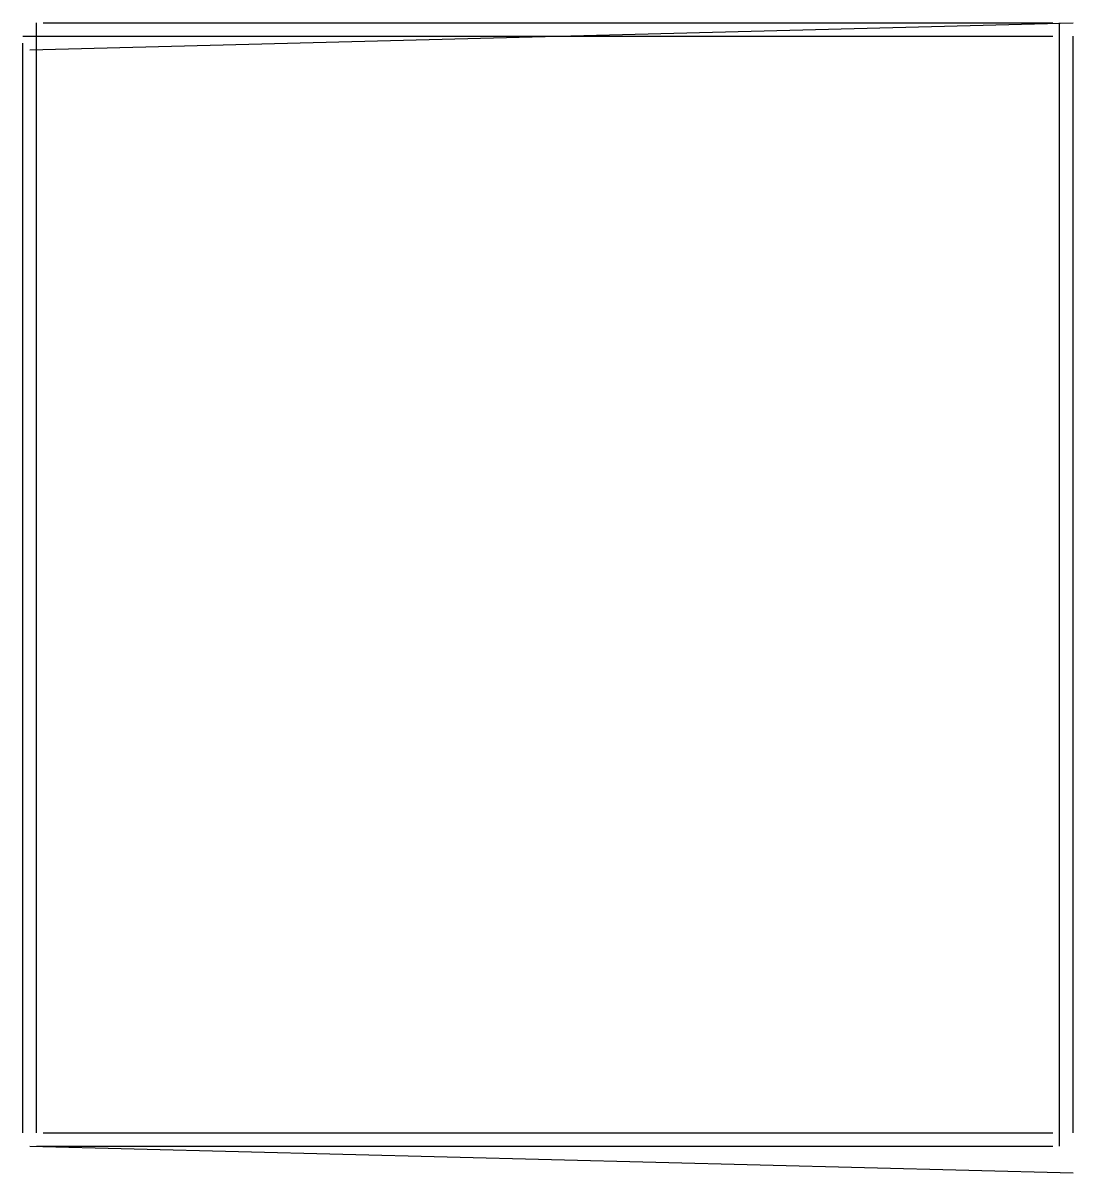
# Model space of a CAD drawing. Header units: metres. Extents: x 3.2 to 13.3, y 0.6 to 11.6.
import ezdxf

# ---------------------------------------------------------------- set-up
doc = ezdxf.new("R2010")
doc.units = ezdxf.units.M

msp = doc.modelspace()

# ---------------------------------------------------------------- linework, layer by layer
for p, q in [((3.268, 11.342), (13.265, 11.599)), ((3.332, 0.961), (3.332, 11.599)), ((3.396, 11.599), (13.073, 11.599)), ((13.137, 0.833), (13.137, 11.599)), ((3.204, 11.471), (13.073, 11.471)), ((13.265, 0.961), (13.265, 11.471)), ((3.204, 0.961), (3.204, 11.407)), ((3.396, 0.961), (13.073, 0.961)), ((3.268, 0.833), (13.265, 0.577)), ((3.332, 0.833), (13.073, 0.833))]:
    msp.add_line(p, q)

doc.saveas('drawing.dxf')
